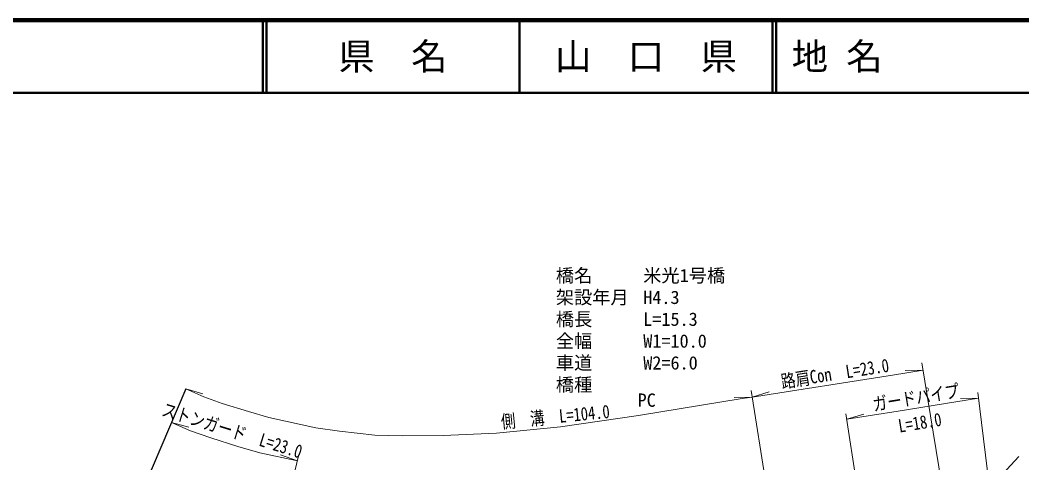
# Model space of a CAD drawing. Units: millimetres, scale not verified. Extents: x 40000 to 680000, y 20000 to 380000.
# Drawn here: x 264412 to 402011, y 319149 to 380000 of the extents above; entities that cross this region are included whole.
import ezdxf
from ezdxf.enums import TextEntityAlignment as Align

# ---------------------------------------------------------------- set-up
doc = ezdxf.new("R2010")
doc.units = ezdxf.units.MM
doc.header["$LTSCALE"] = 1000
for name, color, linetype, lineweight in [('M-BGD', 7, 'Continuous', 25), ('M-BMK-OTRS', 5, 'Continuous', 25), ('M-STR-HTXT', 7, 'Continuous', 13), ('M-TTL', 2, 'Continuous', 140), ('M-TTL-LINE', 7, 'Continuous', 50)]:
    doc.layers.add(name, color=color, linetype=linetype, lineweight=lineweight)
doc.layers.add('M-TTL-TXT', color=7, linetype='Continuous')
doc.styles.add('ＭＳ ゴシック', font='')
doc.styles.get('ＭＳ ゴシック').set_extended_font_data('MS Gothic')

msp = doc.modelspace()

# ---------------------------------------------------------------- linework, layer by layer
at = {"layer": 'M-BGD'}
msp.add_lwpolyline([(401586, 320016), (399369, 317666), (397420, 314820), (395624, 311840), (394313, 308544)], dxfattribs=at)
at = {"layer": 'M-BMK-OTRS'}
msp.add_line((287174, 329317), (262806, 271973), dxfattribs=at)
at = {"layer": 'M-STR-HTXT'}
for p, q in [((388439, 331892), (385985, 331836)), ((393122, 302965), (388273, 332918)), ((287174, 329317), (289538, 328656)), ((370103, 296102), (364814, 329122)), ((364962, 328198), (367312, 328910)), ((364962, 328198), (362508, 328161)), ((396027, 328070), (393573, 328013)), ((398916, 304794), (395935, 328815)), ((381631, 300919), (377838, 325893)), ((377949, 325162), (380299, 325874)), ((285218, 324715), (287582, 324054)), ((296488, 294378), (302671, 320149)), ((302499, 319432), (300196, 320282))]:
    msp.add_line(p, q, dxfattribs=at)
for points in [[(364962, 328198), (384242, 331204), (388439, 331892)], [(287174, 329317), (289650, 328234), (292192, 327327), (295771, 326214), (298567, 325403), (305044, 323996), (308291, 323501), (313137, 322986), (316991, 322869), (322521, 322901), (329868, 323261), (338631, 324123), (349346, 325660), (363593, 327984), (364962, 328198)], [(377949, 325162), (385032, 326267), (396027, 328070)], [(285218, 324715), (287806, 323583), (290608, 322583), (294332, 321425), (297339, 320553), (302499, 319432)]]:
    msp.add_lwpolyline(points, dxfattribs=at)
at = {"layer": 'M-TTL'}
msp.add_line((680000, 380000), (40000, 380000), dxfattribs=at)
at = {"layer": 'M-TTL-LINE'}
for p, q in [((297750, 380000), (297750, 370000)), ((298250, 380000), (298250, 370000)), ((333000, 380000), (333000, 370000)), ((367750, 380000), (367750, 370000)), ((368250, 380000), (368250, 370000)), ((40000, 370000), (680000, 370000))]:
    msp.add_line(p, q, dxfattribs=at)

# ---------------------------------------------------------------- texts
at = {"layer": 'M-STR-HTXT', "style": 'ＭＳ ゴシック'}
for s, p in [('橋名', (338000, 343438)), ('米光1号橋', (350000, 343438)), ('架設年月', (338000, 340438)), ('H4.3', (350000, 340438)), ('橋長', (338000, 337438)), ('L=15.3', (350000, 337438)), ('全幅', (338000, 334438)), ('W1=10.0', (350000, 334438)), ('車道', (338000, 331438)), ('W2=6.0', (350000, 331438)), ('橋種', (338000, 328438)), ('PC', (349222, 326317))]:
    msp.add_text(s, height=1833, dxfattribs=at).set_placement(p, align=Align.BOTTOM_LEFT)
at = {"layer": 'M-STR-HTXT', "style": 'ＭＳ ゴシック', "width": 0.8}
for s, rotation, p in [('路肩Con  L=23.0 ', 8.862, (377046, 330082)), ('ガードパイプ', 9.312, (387691, 326703)), ('ストンガード\u3000L=23.0 ', 342.724, (293585, 322065)), ('側\u3000溝\u3000L=104.0', 5.617, (338071, 324068)), ('L=18.0', 9.312, (388229, 323254))]:
    msp.add_text(s, height=1833, rotation=rotation, dxfattribs=at).set_placement(p, align=Align.BOTTOM_CENTER)
at = {"layer": 'M-TTL-TXT', "style": 'ＭＳ ゴシック'}
for s, p in [('県\u3000名', (315625, 375000)), ('山\u3000口\u3000県', (350375, 375000))]:
    msp.add_text(s, height=3666, dxfattribs=at).set_placement(p, align=Align.MIDDLE_CENTER)
msp.add_text('地 名', height=3666, dxfattribs=at).set_placement((370380, 375000), align=Align.MIDDLE_LEFT)

doc.saveas('drawing.dxf')
